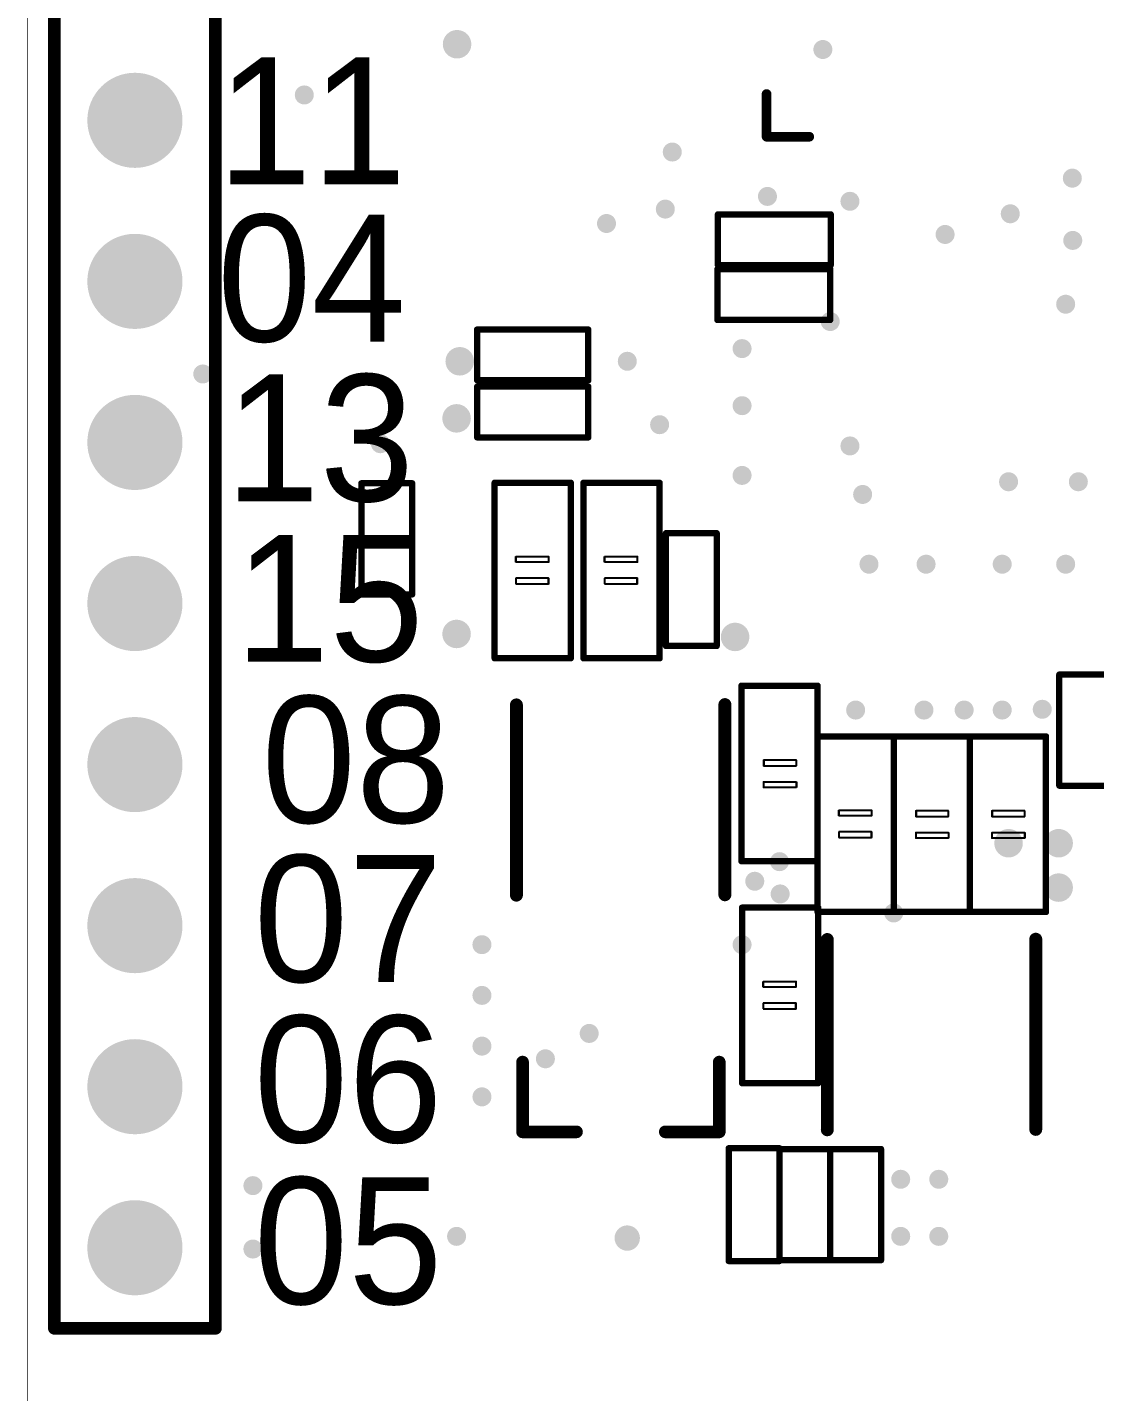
# Model space of a CAD drawing. Header units: millimetres. Extents: x -1.7 to 41.7, y -1.5 to 68.7.
# Drawn here: x -1.67 to 15.16, y 27.95 to 49.47 of the extents above; entities that cross this region are included whole.
import ezdxf

# ---------------------------------------------------------------- set-up
doc = ezdxf.new("R2010")
doc.units = ezdxf.units.MM
for name, color, linetype in [('KeepOutLayer', 6, 'Continuous'), ('MultiLayer', 9, 'Continuous'), ('PadHoleLayer', 156, 'Continuous'), ('TopOverlay', 2, 'Continuous'), ('ViaHoleLayer', 16, 'Continuous')]:
    doc.layers.add(name, color=color, linetype=linetype)
doc.styles.add('Comic Sans MS', font='comicbd.ttf', dxfattribs={"height": 0.2})

# ---------------------------------------------------------------- blocks, each defined once
blk = doc.blocks.new('CAP_0603_11')
at = {"layer": 'TopOverlay'}
for p, q in [((-0.221, -0.266), (-0.221, 0.248)), ((-0.221, 0.248), (-0.132, 0.248)), ((-0.132, 0.248), (-0.132, -0.266)), ((0.211, 0.248), (0.122, 0.248)), ((0.122, 0.248), (0.122, -0.266)), ((0.211, -0.266), (0.211, 0.248)), ((-0.132, -0.266), (-0.221, -0.266)), ((0.122, -0.266), (0.211, -0.266))]:
    blk.add_line(p, q, dxfattribs=at)
for points, const_width in [([(-1.384, -0.6), (-1.384, 0.6)], 0.1), ([(1.384, 0.6), (-1.384, 0.6)], 0.1), ([(1.384, -0.6), (1.384, 0.6)], 0.1), ([(-0.221, -0.261), (-0.221, 0.253)], 0.0254), ([(-0.132, 0.253), (-0.221, 0.253)], 0.0254), ([(-0.132, -0.261), (-0.132, 0.253)], 0.0254), ([(0.122, -0.261), (0.122, 0.253)], 0.0254), ([(0.211, 0.253), (0.122, 0.253)], 0.0254), ([(0.211, -0.261), (0.211, 0.253)], 0.0254), ([(-0.132, -0.261), (-0.221, -0.261)], 0.0254), ([(0.211, -0.261), (0.122, -0.261)], 0.0254), ([(1.384, -0.6), (-1.384, -0.6)], 0.1)]:
    blk.add_lwpolyline(points, dxfattribs=dict(at, const_width=const_width))
for points, const_width in [([(-1.409, 0.6, 1), (-1.359, 0.6, 1)], 0.05), ([(-1.409, 0.6, 1), (-1.359, 0.6, 1)], 0.05), ([(1.359, 0.6, 1), (1.409, 0.6, 1)], 0.05), ([(1.359, 0.6, 1), (1.409, 0.6, 1)], 0.05), ([(-0.227, 0.253, 1), (-0.215, 0.253, 1)], 0.0127), ([(-0.227, 0.253, 1), (-0.215, 0.253, 1)], 0.0127), ([(-0.139, 0.253, 1), (-0.126, 0.253, 1)], 0.0127), ([(-0.139, 0.253, 1), (-0.126, 0.253, 1)], 0.0127), ([(0.115, 0.253, 1), (0.128, 0.253, 1)], 0.0127), ([(0.115, 0.253, 1), (0.128, 0.253, 1)], 0.0127), ([(0.204, 0.253, 1), (0.217, 0.253, 1)], 0.0127), ([(0.204, 0.253, 1), (0.217, 0.253, 1)], 0.0127), ([(-0.227, -0.261, 1), (-0.215, -0.261, 1)], 0.0127), ([(-0.227, -0.261, 1), (-0.215, -0.261, 1)], 0.0127), ([(-0.139, -0.261, 1), (-0.126, -0.261, 1)], 0.0127), ([(-0.139, -0.261, 1), (-0.126, -0.261, 1)], 0.0127), ([(0.115, -0.261, 1), (0.128, -0.261, 1)], 0.0127), ([(0.115, -0.261, 1), (0.128, -0.261, 1)], 0.0127), ([(0.204, -0.261, 1), (0.217, -0.261, 1)], 0.0127), ([(0.204, -0.261, 1), (0.217, -0.261, 1)], 0.0127), ([(-1.409, -0.6, 1), (-1.359, -0.6, 1)], 0.05), ([(-1.409, -0.6, 1), (-1.359, -0.6, 1)], 0.05), ([(1.359, -0.6, 1), (1.409, -0.6, 1)], 0.05), ([(1.359, -0.6, 1), (1.409, -0.6, 1)], 0.05)]:
    blk.add_lwpolyline(points, format="xyb", close=True, dxfattribs=dict(at, const_width=const_width))
blk = doc.blocks.new('CAP_0402_15')
at = {"layer": 'TopOverlay', "const_width": 0.1}
for points in [[(-0.889, 0.4), (-0.889, -0.4)], [(-0.889, 0.4), (0.889, 0.4)], [(0.889, 0.4), (0.889, -0.4)], [(-0.889, -0.4), (0.889, -0.4)]]:
    blk.add_lwpolyline(points, dxfattribs=at)
at = {"layer": 'TopOverlay', "const_width": 0.05}
for points in [[(-0.914, 0.4, 1), (-0.864, 0.4, 1)], [(-0.914, 0.4, 1), (-0.864, 0.4, 1)], [(0.864, 0.4, 1), (0.914, 0.4, 1)], [(0.864, 0.4, 1), (0.914, 0.4, 1)], [(-0.914, -0.4, 1), (-0.864, -0.4, 1)], [(-0.914, -0.4, 1), (-0.864, -0.4, 1)], [(0.864, -0.4, 1), (0.914, -0.4, 1)], [(0.864, -0.4, 1), (0.914, -0.4, 1)]]:
    blk.add_lwpolyline(points, format="xyb", close=True, dxfattribs=at)
blk = doc.blocks.new('CAP_0603_16')
at = {"layer": 'TopOverlay'}
for p, q in [((-0.221, -0.266), (-0.221, 0.248)), ((-0.221, 0.248), (-0.132, 0.248)), ((-0.132, 0.248), (-0.132, -0.266)), ((0.211, 0.248), (0.122, 0.248)), ((0.122, 0.248), (0.122, -0.266)), ((0.211, -0.266), (0.211, 0.248)), ((-0.132, -0.266), (-0.221, -0.266)), ((0.122, -0.266), (0.211, -0.266))]:
    blk.add_line(p, q, dxfattribs=at)
for points, const_width in [([(-1.384, -0.6), (-1.384, 0.6)], 0.1), ([(1.384, 0.6), (-1.384, 0.6)], 0.1), ([(1.384, -0.6), (1.384, 0.6)], 0.1), ([(-0.132, 0.253), (-0.221, 0.253)], 0.0254), ([(-0.221, -0.261), (-0.221, 0.253)], 0.0254), ([(-0.132, -0.261), (-0.132, 0.253)], 0.0254), ([(0.211, 0.253), (0.122, 0.253)], 0.0254), ([(0.122, -0.261), (0.122, 0.253)], 0.0254), ([(0.211, -0.261), (0.211, 0.253)], 0.0254), ([(-0.132, -0.261), (-0.221, -0.261)], 0.0254), ([(0.211, -0.261), (0.122, -0.261)], 0.0254), ([(1.384, -0.6), (-1.384, -0.6)], 0.1)]:
    blk.add_lwpolyline(points, dxfattribs=dict(at, const_width=const_width))
for points, const_width in [([(-1.409, 0.6, 1), (-1.359, 0.6, 1)], 0.05), ([(-1.409, 0.6, 1), (-1.359, 0.6, 1)], 0.05), ([(1.359, 0.6, 1), (1.409, 0.6, 1)], 0.05), ([(1.359, 0.6, 1), (1.409, 0.6, 1)], 0.05), ([(-0.227, 0.253, 1), (-0.215, 0.253, 1)], 0.0127), ([(-0.227, 0.253, 1), (-0.215, 0.253, 1)], 0.0127), ([(-0.139, 0.253, 1), (-0.126, 0.253, 1)], 0.0127), ([(-0.139, 0.253, 1), (-0.126, 0.253, 1)], 0.0127), ([(0.115, 0.253, 1), (0.128, 0.253, 1)], 0.0127), ([(0.115, 0.253, 1), (0.128, 0.253, 1)], 0.0127), ([(0.204, 0.253, 1), (0.217, 0.253, 1)], 0.0127), ([(0.204, 0.253, 1), (0.217, 0.253, 1)], 0.0127), ([(-0.227, -0.261, 1), (-0.215, -0.261, 1)], 0.0127), ([(-0.227, -0.261, 1), (-0.215, -0.261, 1)], 0.0127), ([(-0.139, -0.261, 1), (-0.126, -0.261, 1)], 0.0127), ([(-0.139, -0.261, 1), (-0.126, -0.261, 1)], 0.0127), ([(0.115, -0.261, 1), (0.128, -0.261, 1)], 0.0127), ([(0.115, -0.261, 1), (0.128, -0.261, 1)], 0.0127), ([(0.204, -0.261, 1), (0.217, -0.261, 1)], 0.0127), ([(0.204, -0.261, 1), (0.217, -0.261, 1)], 0.0127), ([(-1.409, -0.6, 1), (-1.359, -0.6, 1)], 0.05), ([(-1.409, -0.6, 1), (-1.359, -0.6, 1)], 0.05), ([(1.359, -0.6, 1), (1.409, -0.6, 1)], 0.05), ([(1.359, -0.6, 1), (1.409, -0.6, 1)], 0.05)]:
    blk.add_lwpolyline(points, format="xyb", close=True, dxfattribs=dict(at, const_width=const_width))
blk = doc.blocks.new('CAP_0603_18')
at = {"layer": 'TopOverlay'}
for p, q in [((-0.221, -0.266), (-0.221, 0.248)), ((-0.221, 0.248), (-0.132, 0.248)), ((-0.132, 0.248), (-0.132, -0.266)), ((0.211, 0.248), (0.122, 0.248)), ((0.122, 0.248), (0.122, -0.266)), ((0.211, -0.266), (0.211, 0.248)), ((-0.132, -0.266), (-0.221, -0.266)), ((0.122, -0.266), (0.211, -0.266))]:
    blk.add_line(p, q, dxfattribs=at)
for points, const_width in [([(1.384, 0.6), (-1.384, 0.6)], 0.1), ([(-1.384, -0.6), (-1.384, 0.6)], 0.1), ([(1.384, -0.6), (1.384, 0.6)], 0.1), ([(-0.221, -0.261), (-0.221, 0.253)], 0.0254), ([(-0.132, 0.253), (-0.221, 0.253)], 0.0254), ([(-0.132, -0.261), (-0.132, 0.253)], 0.0254), ([(0.122, -0.261), (0.122, 0.253)], 0.0254), ([(0.211, 0.253), (0.122, 0.253)], 0.0254), ([(0.211, -0.261), (0.211, 0.253)], 0.0254), ([(-0.132, -0.261), (-0.221, -0.261)], 0.0254), ([(0.211, -0.261), (0.122, -0.261)], 0.0254), ([(1.384, -0.6), (-1.384, -0.6)], 0.1)]:
    blk.add_lwpolyline(points, dxfattribs=dict(at, const_width=const_width))
for points, const_width in [([(-1.409, 0.6, 1), (-1.359, 0.6, 1)], 0.05), ([(-1.409, 0.6, 1), (-1.359, 0.6, 1)], 0.05), ([(1.359, 0.6, 1), (1.409, 0.6, 1)], 0.05), ([(1.359, 0.6, 1), (1.409, 0.6, 1)], 0.05), ([(-0.227, 0.253, 1), (-0.215, 0.253, 1)], 0.0127), ([(-0.227, 0.253, 1), (-0.215, 0.253, 1)], 0.0127), ([(-0.139, 0.253, 1), (-0.126, 0.253, 1)], 0.0127), ([(-0.139, 0.253, 1), (-0.126, 0.253, 1)], 0.0127), ([(0.115, 0.253, 1), (0.128, 0.253, 1)], 0.0127), ([(0.115, 0.253, 1), (0.128, 0.253, 1)], 0.0127), ([(0.204, 0.253, 1), (0.217, 0.253, 1)], 0.0127), ([(0.204, 0.253, 1), (0.217, 0.253, 1)], 0.0127), ([(-0.227, -0.261, 1), (-0.215, -0.261, 1)], 0.0127), ([(-0.227, -0.261, 1), (-0.215, -0.261, 1)], 0.0127), ([(-0.139, -0.261, 1), (-0.126, -0.261, 1)], 0.0127), ([(-0.139, -0.261, 1), (-0.126, -0.261, 1)], 0.0127), ([(0.115, -0.261, 1), (0.128, -0.261, 1)], 0.0127), ([(0.115, -0.261, 1), (0.128, -0.261, 1)], 0.0127), ([(0.204, -0.261, 1), (0.217, -0.261, 1)], 0.0127), ([(0.204, -0.261, 1), (0.217, -0.261, 1)], 0.0127), ([(-1.409, -0.6, 1), (-1.359, -0.6, 1)], 0.05), ([(-1.409, -0.6, 1), (-1.359, -0.6, 1)], 0.05), ([(1.359, -0.6, 1), (1.409, -0.6, 1)], 0.05), ([(1.359, -0.6, 1), (1.409, -0.6, 1)], 0.05)]:
    blk.add_lwpolyline(points, format="xyb", close=True, dxfattribs=dict(at, const_width=const_width))
blk = doc.blocks.new('RES_0402_24')
at = {"layer": 'TopOverlay', "const_width": 0.1}
for points in [[(-0.876, 0.4), (-0.876, -0.4)], [(-0.876, 0.4), (0.876, 0.4)], [(0.876, 0.4), (0.876, -0.4)], [(-0.876, -0.4), (0.876, -0.4)]]:
    blk.add_lwpolyline(points, dxfattribs=at)
at = {"layer": 'TopOverlay', "const_width": 0.05}
for points in [[(-0.901, 0.4, 1), (-0.851, 0.4, 1)], [(-0.901, 0.4, 1), (-0.851, 0.4, 1)], [(0.851, 0.4, 1), (0.901, 0.4, 1)], [(0.851, 0.4, 1), (0.901, 0.4, 1)], [(-0.901, -0.4, 1), (-0.851, -0.4, 1)], [(-0.901, -0.4, 1), (-0.851, -0.4, 1)], [(0.851, -0.4, 1), (0.901, -0.4, 1)], [(0.851, -0.4, 1), (0.901, -0.4, 1)]]:
    blk.add_lwpolyline(points, format="xyb", close=True, dxfattribs=at)
blk = doc.blocks.new('RES_0402_37')
at = {"layer": 'TopOverlay', "const_width": 0.1}
for points in [[(-0.876, -0.4), (-0.876, 0.4)], [(0.876, 0.4), (-0.876, 0.4)], [(0.876, -0.4), (0.876, 0.4)], [(0.876, -0.4), (-0.876, -0.4)]]:
    blk.add_lwpolyline(points, dxfattribs=at)
at = {"layer": 'TopOverlay', "const_width": 0.05}
for points in [[(-0.901, 0.4, 1), (-0.851, 0.4, 1)], [(-0.901, 0.4, 1), (-0.851, 0.4, 1)], [(0.851, 0.4, 1), (0.901, 0.4, 1)], [(0.851, 0.4, 1), (0.901, 0.4, 1)], [(-0.901, -0.4, 1), (-0.851, -0.4, 1)], [(-0.901, -0.4, 1), (-0.851, -0.4, 1)], [(0.851, -0.4, 1), (0.901, -0.4, 1)], [(0.851, -0.4, 1), (0.901, -0.4, 1)]]:
    blk.add_lwpolyline(points, format="xyb", close=True, dxfattribs=at)
blk = doc.blocks.new('RES_0402_43')
at = {"layer": 'TopOverlay', "const_width": 0.1}
for points in [[(-0.876, 0.4), (-0.876, -0.4)], [(0.876, 0.4), (-0.876, 0.4)], [(0.876, 0.4), (0.876, -0.4)], [(0.876, -0.4), (-0.876, -0.4)]]:
    blk.add_lwpolyline(points, dxfattribs=at)
at = {"layer": 'TopOverlay', "const_width": 0.05}
for points in [[(-0.901, 0.4, 1), (-0.851, 0.4, 1)], [(-0.901, 0.4, 1), (-0.851, 0.4, 1)], [(0.851, 0.4, 1), (0.901, 0.4, 1)], [(0.851, 0.4, 1), (0.901, 0.4, 1)], [(-0.901, -0.4, 1), (-0.851, -0.4, 1)], [(-0.901, -0.4, 1), (-0.851, -0.4, 1)], [(0.851, -0.4, 1), (0.901, -0.4, 1)], [(0.851, -0.4, 1), (0.901, -0.4, 1)]]:
    blk.add_lwpolyline(points, format="xyb", close=True, dxfattribs=at)
blk = doc.blocks.new('RES_0402_44')
at = {"layer": 'TopOverlay', "const_width": 0.1}
for points in [[(-0.876, 0.4), (-0.876, -0.4)], [(0.876, 0.4), (-0.876, 0.4)], [(0.876, 0.4), (0.876, -0.4)], [(0.876, -0.4), (-0.876, -0.4)]]:
    blk.add_lwpolyline(points, dxfattribs=at)
at = {"layer": 'TopOverlay', "const_width": 0.05}
for points in [[(-0.901, 0.4, 1), (-0.851, 0.4, 1)], [(-0.901, 0.4, 1), (-0.851, 0.4, 1)], [(0.851, 0.4, 1), (0.901, 0.4, 1)], [(0.851, 0.4, 1), (0.901, 0.4, 1)], [(-0.901, -0.4, 1), (-0.851, -0.4, 1)], [(-0.901, -0.4, 1), (-0.851, -0.4, 1)], [(0.851, -0.4, 1), (0.901, -0.4, 1)], [(0.851, -0.4, 1), (0.901, -0.4, 1)]]:
    blk.add_lwpolyline(points, format="xyb", close=True, dxfattribs=at)
blk = doc.blocks.new('__3010_46')
at = {"layer": 'TopOverlay', "const_width": 0.203}
for points in [[(1.513, 1.639), (-1.487, 1.639)], [(1.519, -1.647), (-1.481, -1.647)]]:
    blk.add_lwpolyline(points, dxfattribs=at)
at = {"layer": 'TopOverlay', "const_width": 0.102}
for points in [[(-1.537, 1.639, 1), (-1.436, 1.639, 1)], [(1.463, 1.639, 1), (1.564, 1.639, 1)], [(-1.532, -1.647, 1), (-1.43, -1.647, 1)], [(1.468, -1.647, 1), (1.57, -1.647, 1)]]:
    blk.add_lwpolyline(points, format="xyb", close=True, dxfattribs=at)
blk = doc.blocks.new('CAP_0603_49')
at = {"layer": 'TopOverlay'}
for p, q in [((-0.221, -0.266), (-0.221, 0.248)), ((-0.221, 0.248), (-0.132, 0.248)), ((-0.132, 0.248), (-0.132, -0.266)), ((0.211, 0.248), (0.122, 0.248)), ((0.122, 0.248), (0.122, -0.266)), ((0.211, -0.266), (0.211, 0.248)), ((-0.132, -0.266), (-0.221, -0.266)), ((0.122, -0.266), (0.211, -0.266))]:
    blk.add_line(p, q, dxfattribs=at)
for points, const_width in [([(-1.384, 0.6), (-1.384, -0.6)], 0.1), ([(-1.384, 0.6), (1.384, 0.6)], 0.1), ([(1.384, 0.6), (1.384, -0.6)], 0.1), ([(-0.221, 0.253), (-0.221, -0.261)], 0.0254), ([(-0.221, 0.253), (-0.132, 0.253)], 0.0254), ([(-0.132, 0.253), (-0.132, -0.261)], 0.0254), ([(0.122, 0.253), (0.122, -0.261)], 0.0254), ([(0.122, 0.253), (0.211, 0.253)], 0.0254), ([(0.211, 0.253), (0.211, -0.261)], 0.0254), ([(-0.221, -0.261), (-0.132, -0.261)], 0.0254), ([(0.122, -0.261), (0.211, -0.261)], 0.0254), ([(-1.384, -0.6), (1.384, -0.6)], 0.1)]:
    blk.add_lwpolyline(points, dxfattribs=dict(at, const_width=const_width))
for points, const_width in [([(-1.409, 0.6, 1), (-1.359, 0.6, 1)], 0.05), ([(-1.409, 0.6, 1), (-1.359, 0.6, 1)], 0.05), ([(1.359, 0.6, 1), (1.409, 0.6, 1)], 0.05), ([(1.359, 0.6, 1), (1.409, 0.6, 1)], 0.05), ([(-0.227, 0.253, 1), (-0.215, 0.253, 1)], 0.0127), ([(-0.227, 0.253, 1), (-0.215, 0.253, 1)], 0.0127), ([(-0.139, 0.253, 1), (-0.126, 0.253, 1)], 0.0127), ([(-0.139, 0.253, 1), (-0.126, 0.253, 1)], 0.0127), ([(0.115, 0.253, 1), (0.128, 0.253, 1)], 0.0127), ([(0.115, 0.253, 1), (0.128, 0.253, 1)], 0.0127), ([(0.204, 0.253, 1), (0.217, 0.253, 1)], 0.0127), ([(0.204, 0.253, 1), (0.217, 0.253, 1)], 0.0127), ([(-0.227, -0.261, 1), (-0.215, -0.261, 1)], 0.0127), ([(-0.227, -0.261, 1), (-0.215, -0.261, 1)], 0.0127), ([(-0.139, -0.261, 1), (-0.126, -0.261, 1)], 0.0127), ([(-0.139, -0.261, 1), (-0.126, -0.261, 1)], 0.0127), ([(0.115, -0.261, 1), (0.128, -0.261, 1)], 0.0127), ([(0.115, -0.261, 1), (0.128, -0.261, 1)], 0.0127), ([(0.204, -0.261, 1), (0.217, -0.261, 1)], 0.0127), ([(0.204, -0.261, 1), (0.217, -0.261, 1)], 0.0127), ([(-1.409, -0.6, 1), (-1.359, -0.6, 1)], 0.05), ([(-1.409, -0.6, 1), (-1.359, -0.6, 1)], 0.05), ([(1.359, -0.6, 1), (1.409, -0.6, 1)], 0.05), ([(1.359, -0.6, 1), (1.409, -0.6, 1)], 0.05)]:
    blk.add_lwpolyline(points, format="xyb", close=True, dxfattribs=dict(at, const_width=const_width))
blk = doc.blocks.new('CAP_0603_50')
at = {"layer": 'TopOverlay'}
for p, q in [((-0.221, -0.266), (-0.221, 0.248)), ((-0.221, 0.248), (-0.132, 0.248)), ((-0.132, 0.248), (-0.132, -0.266)), ((0.211, 0.248), (0.122, 0.248)), ((0.122, 0.248), (0.122, -0.266)), ((0.211, -0.266), (0.211, 0.248)), ((-0.132, -0.266), (-0.221, -0.266)), ((0.122, -0.266), (0.211, -0.266))]:
    blk.add_line(p, q, dxfattribs=at)
for points, const_width in [([(-1.384, 0.6), (-1.384, -0.6)], 0.1), ([(-1.384, 0.6), (1.384, 0.6)], 0.1), ([(1.384, 0.6), (1.384, -0.6)], 0.1), ([(-0.221, 0.253), (-0.132, 0.253)], 0.0254), ([(-0.221, 0.253), (-0.221, -0.261)], 0.0254), ([(-0.132, 0.253), (-0.132, -0.261)], 0.0254), ([(0.122, 0.253), (0.211, 0.253)], 0.0254), ([(0.122, 0.253), (0.122, -0.261)], 0.0254), ([(0.211, 0.253), (0.211, -0.261)], 0.0254), ([(-0.221, -0.261), (-0.132, -0.261)], 0.0254), ([(0.122, -0.261), (0.211, -0.261)], 0.0254), ([(-1.384, -0.6), (1.384, -0.6)], 0.1)]:
    blk.add_lwpolyline(points, dxfattribs=dict(at, const_width=const_width))
for points, const_width in [([(-1.409, 0.6, 1), (-1.359, 0.6, 1)], 0.05), ([(-1.409, 0.6, 1), (-1.359, 0.6, 1)], 0.05), ([(1.359, 0.6, 1), (1.409, 0.6, 1)], 0.05), ([(1.359, 0.6, 1), (1.409, 0.6, 1)], 0.05), ([(-0.227, 0.253, 1), (-0.215, 0.253, 1)], 0.0127), ([(-0.227, 0.253, 1), (-0.215, 0.253, 1)], 0.0127), ([(-0.139, 0.253, 1), (-0.126, 0.253, 1)], 0.0127), ([(-0.139, 0.253, 1), (-0.126, 0.253, 1)], 0.0127), ([(0.115, 0.253, 1), (0.128, 0.253, 1)], 0.0127), ([(0.115, 0.253, 1), (0.128, 0.253, 1)], 0.0127), ([(0.204, 0.253, 1), (0.217, 0.253, 1)], 0.0127), ([(0.204, 0.253, 1), (0.217, 0.253, 1)], 0.0127), ([(-0.227, -0.261, 1), (-0.215, -0.261, 1)], 0.0127), ([(-0.227, -0.261, 1), (-0.215, -0.261, 1)], 0.0127), ([(-0.139, -0.261, 1), (-0.126, -0.261, 1)], 0.0127), ([(-0.139, -0.261, 1), (-0.126, -0.261, 1)], 0.0127), ([(0.115, -0.261, 1), (0.128, -0.261, 1)], 0.0127), ([(0.115, -0.261, 1), (0.128, -0.261, 1)], 0.0127), ([(0.204, -0.261, 1), (0.217, -0.261, 1)], 0.0127), ([(0.204, -0.261, 1), (0.217, -0.261, 1)], 0.0127), ([(-1.409, -0.6, 1), (-1.359, -0.6, 1)], 0.05), ([(-1.409, -0.6, 1), (-1.359, -0.6, 1)], 0.05), ([(1.359, -0.6, 1), (1.409, -0.6, 1)], 0.05), ([(1.359, -0.6, 1), (1.409, -0.6, 1)], 0.05)]:
    blk.add_lwpolyline(points, format="xyb", close=True, dxfattribs=dict(at, const_width=const_width))
blk = doc.blocks.new('CAP_0603_54')
at = {"layer": 'TopOverlay'}
for p, q in [((-0.221, -0.266), (-0.221, 0.248)), ((-0.221, 0.248), (-0.132, 0.248)), ((-0.132, 0.248), (-0.132, -0.266)), ((0.211, 0.248), (0.122, 0.248)), ((0.122, 0.248), (0.122, -0.266)), ((0.211, -0.266), (0.211, 0.248)), ((-0.132, -0.266), (-0.221, -0.266)), ((0.122, -0.266), (0.211, -0.266))]:
    blk.add_line(p, q, dxfattribs=at)
for points, const_width in [([(-1.384, -0.6), (-1.384, 0.6)], 0.1), ([(1.384, 0.6), (-1.384, 0.6)], 0.1), ([(1.384, -0.6), (1.384, 0.6)], 0.1), ([(-0.221, -0.261), (-0.221, 0.253)], 0.0254), ([(-0.132, 0.253), (-0.221, 0.253)], 0.0254), ([(-0.132, -0.261), (-0.132, 0.253)], 0.0254), ([(0.122, -0.261), (0.122, 0.253)], 0.0254), ([(0.211, 0.253), (0.122, 0.253)], 0.0254), ([(0.211, -0.261), (0.211, 0.253)], 0.0254), ([(-0.132, -0.261), (-0.221, -0.261)], 0.0254), ([(0.211, -0.261), (0.122, -0.261)], 0.0254), ([(1.384, -0.6), (-1.384, -0.6)], 0.1)]:
    blk.add_lwpolyline(points, dxfattribs=dict(at, const_width=const_width))
for points, const_width in [([(-1.409, 0.6, 1), (-1.359, 0.6, 1)], 0.05), ([(-1.409, 0.6, 1), (-1.359, 0.6, 1)], 0.05), ([(1.359, 0.6, 1), (1.409, 0.6, 1)], 0.05), ([(1.359, 0.6, 1), (1.409, 0.6, 1)], 0.05), ([(-0.227, 0.253, 1), (-0.215, 0.253, 1)], 0.0127), ([(-0.227, 0.253, 1), (-0.215, 0.253, 1)], 0.0127), ([(-0.139, 0.253, 1), (-0.126, 0.253, 1)], 0.0127), ([(-0.139, 0.253, 1), (-0.126, 0.253, 1)], 0.0127), ([(0.115, 0.253, 1), (0.128, 0.253, 1)], 0.0127), ([(0.115, 0.253, 1), (0.128, 0.253, 1)], 0.0127), ([(0.204, 0.253, 1), (0.217, 0.253, 1)], 0.0127), ([(0.204, 0.253, 1), (0.217, 0.253, 1)], 0.0127), ([(-0.227, -0.261, 1), (-0.215, -0.261, 1)], 0.0127), ([(-0.227, -0.261, 1), (-0.215, -0.261, 1)], 0.0127), ([(-0.139, -0.261, 1), (-0.126, -0.261, 1)], 0.0127), ([(-0.139, -0.261, 1), (-0.126, -0.261, 1)], 0.0127), ([(0.115, -0.261, 1), (0.128, -0.261, 1)], 0.0127), ([(0.115, -0.261, 1), (0.128, -0.261, 1)], 0.0127), ([(0.204, -0.261, 1), (0.217, -0.261, 1)], 0.0127), ([(0.204, -0.261, 1), (0.217, -0.261, 1)], 0.0127), ([(-1.409, -0.6, 1), (-1.359, -0.6, 1)], 0.05), ([(-1.409, -0.6, 1), (-1.359, -0.6, 1)], 0.05), ([(1.359, -0.6, 1), (1.409, -0.6, 1)], 0.05), ([(1.359, -0.6, 1), (1.409, -0.6, 1)], 0.05)]:
    blk.add_lwpolyline(points, format="xyb", close=True, dxfattribs=dict(at, const_width=const_width))
blk = doc.blocks.new('RES_0402_60')
at = {"layer": 'TopOverlay', "const_width": 0.1}
for points in [[(-0.876, 0.4), (-0.876, -0.4)], [(-0.876, 0.4), (0.876, 0.4)], [(0.876, 0.4), (0.876, -0.4)], [(-0.876, -0.4), (0.876, -0.4)]]:
    blk.add_lwpolyline(points, dxfattribs=at)
at = {"layer": 'TopOverlay', "const_width": 0.05}
for points in [[(-0.901, 0.4, 1), (-0.851, 0.4, 1)], [(-0.901, 0.4, 1), (-0.851, 0.4, 1)], [(0.851, 0.4, 1), (0.901, 0.4, 1)], [(0.851, 0.4, 1), (0.901, 0.4, 1)], [(-0.901, -0.4, 1), (-0.851, -0.4, 1)], [(-0.901, -0.4, 1), (-0.851, -0.4, 1)], [(0.851, -0.4, 1), (0.901, -0.4, 1)], [(0.851, -0.4, 1), (0.901, -0.4, 1)]]:
    blk.add_lwpolyline(points, format="xyb", close=True, dxfattribs=at)
blk = doc.blocks.new('__3010_61')
at = {"layer": 'TopOverlay', "const_width": 0.203}
for points in [[(1.513, 1.639), (-1.487, 1.639)], [(1.519, -1.647), (-1.481, -1.647)]]:
    blk.add_lwpolyline(points, dxfattribs=at)
at = {"layer": 'TopOverlay', "const_width": 0.102}
for points in [[(-1.537, 1.639, 1), (-1.436, 1.639, 1)], [(1.463, 1.639, 1), (1.564, 1.639, 1)], [(-1.532, -1.647, 1), (-1.43, -1.647, 1)], [(1.468, -1.647, 1), (1.57, -1.647, 1)]]:
    blk.add_lwpolyline(points, format="xyb", close=True, dxfattribs=at)
blk = doc.blocks.new('CAP_0603_75')
at = {"layer": 'TopOverlay'}
for p, q in [((-0.221, -0.266), (-0.221, 0.248)), ((-0.221, 0.248), (-0.132, 0.248)), ((-0.132, 0.248), (-0.132, -0.266)), ((0.211, 0.248), (0.122, 0.248)), ((0.122, 0.248), (0.122, -0.266)), ((0.211, -0.266), (0.211, 0.248)), ((-0.132, -0.266), (-0.221, -0.266)), ((0.122, -0.266), (0.211, -0.266))]:
    blk.add_line(p, q, dxfattribs=at)
for points, const_width in [([(-1.384, 0.6), (-1.384, -0.6)], 0.1), ([(-1.384, 0.6), (1.384, 0.6)], 0.1), ([(1.384, 0.6), (1.384, -0.6)], 0.1), ([(-0.221, 0.253), (-0.132, 0.253)], 0.0254), ([(-0.221, 0.253), (-0.221, -0.261)], 0.0254), ([(-0.132, 0.253), (-0.132, -0.261)], 0.0254), ([(0.122, 0.253), (0.211, 0.253)], 0.0254), ([(0.122, 0.253), (0.122, -0.261)], 0.0254), ([(0.211, 0.253), (0.211, -0.261)], 0.0254), ([(-0.221, -0.261), (-0.132, -0.261)], 0.0254), ([(0.122, -0.261), (0.211, -0.261)], 0.0254), ([(-1.384, -0.6), (1.384, -0.6)], 0.1)]:
    blk.add_lwpolyline(points, dxfattribs=dict(at, const_width=const_width))
for points, const_width in [([(-1.409, 0.6, 1), (-1.359, 0.6, 1)], 0.05), ([(-1.409, 0.6, 1), (-1.359, 0.6, 1)], 0.05), ([(1.359, 0.6, 1), (1.409, 0.6, 1)], 0.05), ([(1.359, 0.6, 1), (1.409, 0.6, 1)], 0.05), ([(-0.227, 0.253, 1), (-0.215, 0.253, 1)], 0.0127), ([(-0.227, 0.253, 1), (-0.215, 0.253, 1)], 0.0127), ([(-0.139, 0.253, 1), (-0.126, 0.253, 1)], 0.0127), ([(-0.139, 0.253, 1), (-0.126, 0.253, 1)], 0.0127), ([(0.115, 0.253, 1), (0.128, 0.253, 1)], 0.0127), ([(0.115, 0.253, 1), (0.128, 0.253, 1)], 0.0127), ([(0.204, 0.253, 1), (0.217, 0.253, 1)], 0.0127), ([(0.204, 0.253, 1), (0.217, 0.253, 1)], 0.0127), ([(-0.227, -0.261, 1), (-0.215, -0.261, 1)], 0.0127), ([(-0.227, -0.261, 1), (-0.215, -0.261, 1)], 0.0127), ([(-0.139, -0.261, 1), (-0.126, -0.261, 1)], 0.0127), ([(-0.139, -0.261, 1), (-0.126, -0.261, 1)], 0.0127), ([(0.115, -0.261, 1), (0.128, -0.261, 1)], 0.0127), ([(0.115, -0.261, 1), (0.128, -0.261, 1)], 0.0127), ([(0.204, -0.261, 1), (0.217, -0.261, 1)], 0.0127), ([(0.204, -0.261, 1), (0.217, -0.261, 1)], 0.0127), ([(-1.409, -0.6, 1), (-1.359, -0.6, 1)], 0.05), ([(-1.409, -0.6, 1), (-1.359, -0.6, 1)], 0.05), ([(1.359, -0.6, 1), (1.409, -0.6, 1)], 0.05), ([(1.359, -0.6, 1), (1.409, -0.6, 1)], 0.05)]:
    blk.add_lwpolyline(points, format="xyb", close=True, dxfattribs=dict(at, const_width=const_width))
blk = doc.blocks.new('SOT_23_5_77')
at = {"layer": 'TopOverlay', "const_width": 0.2}
for points in [[(0.952, 1.55), (-0.148, 1.55)], [(0.952, 0.7), (0.952, 1.55)], [(0.952, -1.55), (0.952, -0.7)], [(0.952, -1.55), (-0.148, -1.55)]]:
    blk.add_lwpolyline(points, dxfattribs=at)
at = {"layer": 'TopOverlay', "const_width": 0.1}
for points in [[(-0.198, 1.55, 1), (-0.098, 1.55, 1)], [(0.902, 1.55, 1), (1.002, 1.55, 1)], [(0.902, 1.55, 1), (1.002, 1.55, 1)], [(0.902, 0.7, 1), (1.002, 0.7, 1)], [(0.902, -0.7, 1), (1.002, -0.7, 1)], [(-0.198, -1.55, 1), (-0.098, -1.55, 1)], [(0.902, -1.55, 1), (1.002, -1.55, 1)], [(0.902, -1.55, 1), (1.002, -1.55, 1)]]:
    blk.add_lwpolyline(points, format="xyb", close=True, dxfattribs=at)
blk = doc.blocks.new('QFN_56_7X7_78')
at = {"layer": 'ViaHoleLayer'}
h = blk.add_hatch(color=16, dxfattribs=at)
edge = h.paths.add_edge_path()
edge.add_arc((-1, 1), 0.152, 0, 360)
h = blk.add_hatch(color=16, dxfattribs=at)
edge = h.paths.add_edge_path()
edge.add_arc((0, 1), 0.152, 0, 360)
h = blk.add_hatch(color=16, dxfattribs=at)
edge = h.paths.add_edge_path()
edge.add_arc((1, 1), 0.152, 0, 360)
h = blk.add_hatch(color=16, dxfattribs=at)
edge = h.paths.add_edge_path()
edge.add_arc((-1, 0), 0.152, 0, 360)
h = blk.add_hatch(color=16, dxfattribs=at)
edge = h.paths.add_edge_path()
edge.add_arc((0, 0), 0.152, 0, 360)
h = blk.add_hatch(color=16, dxfattribs=at)
edge = h.paths.add_edge_path()
edge.add_arc((1, 0), 0.152, 0, 360)
h = blk.add_hatch(color=16, dxfattribs=at)
edge = h.paths.add_edge_path()
edge.add_arc((-1, -1), 0.152, 0, 360)
h = blk.add_hatch(color=16, dxfattribs=at)
edge = h.paths.add_edge_path()
edge.add_arc((0.001, -1), 0.152, 0, 360)
h = blk.add_hatch(color=16, dxfattribs=at)
edge = h.paths.add_edge_path()
edge.add_arc((1, -1), 0.152, 0, 360)
at = {"layer": 'TopOverlay', "const_width": 0.152}
for points in [[(-2.903, 3.576), (-3.576, 3.576)], [(-3.576, 2.903), (-3.576, 3.576)], [(3.576, 3.576), (2.903, 3.576)], [(3.576, 2.903), (3.576, 3.576)], [(-3.576, -3.576), (-3.576, -2.903)], [(3.576, -3.576), (3.576, -2.903)], [(-2.903, -3.576), (-3.576, -3.576)], [(3.576, -3.576), (2.903, -3.576)]]:
    blk.add_lwpolyline(points, dxfattribs=at)
at = {"layer": 'TopOverlay'}
for points, const_width in [([(-3.614, 3.576, 1), (-3.538, 3.576, 1)], 0.0762), ([(-3.614, 3.576, 1), (-3.538, 3.576, 1)], 0.0762), ([(-2.941, 3.576, 1), (-2.864, 3.576, 1)], 0.0762), ([(2.864, 3.576, 1), (2.941, 3.576, 1)], 0.0762), ([(3.538, 3.576, 1), (3.614, 3.576, 1)], 0.0762), ([(3.538, 3.576, 1), (3.614, 3.576, 1)], 0.0762), ([(-3.614, 2.903, 1), (-3.538, 2.903, 1)], 0.0762), ([(3.538, 2.903, 1), (3.614, 2.903, 1)], 0.0762), ([(-3.965, 2.6, 1), (-4.115, 2.6, 1)], 0.15), ([(-4.152, 2.6, 1), (-4.077, 2.6, 1)], 0.075), ([(-4.002, 2.6, 1), (-3.927, 2.6, 1)], 0.075), ([(-3.614, -2.903, 1), (-3.538, -2.903, 1)], 0.0762), ([(3.538, -2.903, 1), (3.614, -2.903, 1)], 0.0762), ([(-3.614, -3.576, 1), (-3.538, -3.576, 1)], 0.0762), ([(-3.614, -3.576, 1), (-3.538, -3.576, 1)], 0.0762), ([(-2.941, -3.576, 1), (-2.864, -3.576, 1)], 0.0762), ([(2.864, -3.576, 1), (2.941, -3.576, 1)], 0.0762), ([(3.538, -3.576, 1), (3.614, -3.576, 1)], 0.0762), ([(3.538, -3.576, 1), (3.614, -3.576, 1)], 0.0762)]:
    blk.add_lwpolyline(points, format="xyb", close=True, dxfattribs=dict(at, const_width=const_width))
blk = doc.blocks.new('RES_0402_80')
at = {"layer": 'TopOverlay', "const_width": 0.1}
for points in [[(-0.876, -0.4), (-0.876, 0.4)], [(0.876, 0.4), (-0.876, 0.4)], [(0.876, -0.4), (0.876, 0.4)], [(0.876, -0.4), (-0.876, -0.4)]]:
    blk.add_lwpolyline(points, dxfattribs=at)
at = {"layer": 'TopOverlay', "const_width": 0.05}
for points in [[(-0.901, 0.4, 1), (-0.851, 0.4, 1)], [(-0.901, 0.4, 1), (-0.851, 0.4, 1)], [(0.851, 0.4, 1), (0.901, 0.4, 1)], [(0.851, 0.4, 1), (0.901, 0.4, 1)], [(-0.901, -0.4, 1), (-0.851, -0.4, 1)], [(-0.901, -0.4, 1), (-0.851, -0.4, 1)], [(0.851, -0.4, 1), (0.901, -0.4, 1)], [(0.851, -0.4, 1), (0.901, -0.4, 1)]]:
    blk.add_lwpolyline(points, format="xyb", close=True, dxfattribs=at)
blk = doc.blocks.new('HDR1X13_93')
at = {"layer": 'MultiLayer'}
h = blk.add_hatch(color=9, dxfattribs=at)
edge = h.paths.add_edge_path()
edge.add_arc((12.7, 0), 0.75, 0, 360)
h = blk.add_hatch(color=9, dxfattribs=at)
edge = h.paths.add_edge_path()
edge.add_arc((15.24, 0), 0.75, 0, 360)
h = blk.add_hatch(color=9, dxfattribs=at)
edge = h.paths.add_edge_path()
edge.add_arc((17.78, 0), 0.75, 0, 360)
h = blk.add_hatch(color=9, dxfattribs=at)
edge = h.paths.add_edge_path()
edge.add_arc((20.32, 0), 0.75, 0, 360)
h = blk.add_hatch(color=9, dxfattribs=at)
edge = h.paths.add_edge_path()
edge.add_arc((22.86, 0), 0.75, 0, 360)
h = blk.add_hatch(color=9, dxfattribs=at)
edge = h.paths.add_edge_path()
edge.add_arc((25.4, 0), 0.75, 0, 360)
h = blk.add_hatch(color=9, dxfattribs=at)
edge = h.paths.add_edge_path()
edge.add_arc((27.94, 0), 0.75, 0, 360)
h = blk.add_hatch(color=9, dxfattribs=at)
edge = h.paths.add_edge_path()
edge.add_arc((30.48, 0), 0.75, 0, 360)
at = {"layer": 'PadHoleLayer'}
h = blk.add_hatch(color=156, dxfattribs=at)
edge = h.paths.add_edge_path()
edge.add_arc((12.7, 0), 0.4, 0, 360)
h = blk.add_hatch(color=156, dxfattribs=at)
edge = h.paths.add_edge_path()
edge.add_arc((15.24, 0), 0.4, 0, 360)
h = blk.add_hatch(color=156, dxfattribs=at)
edge = h.paths.add_edge_path()
edge.add_arc((17.78, 0), 0.4, 0, 360)
h = blk.add_hatch(color=156, dxfattribs=at)
edge = h.paths.add_edge_path()
edge.add_arc((20.32, 0), 0.4, 0, 360)
h = blk.add_hatch(color=156, dxfattribs=at)
edge = h.paths.add_edge_path()
edge.add_arc((22.86, 0), 0.4, 0, 360)
h = blk.add_hatch(color=156, dxfattribs=at)
edge = h.paths.add_edge_path()
edge.add_arc((25.4, 0), 0.4, 0, 360)
h = blk.add_hatch(color=156, dxfattribs=at)
edge = h.paths.add_edge_path()
edge.add_arc((27.94, 0), 0.4, 0, 360)
h = blk.add_hatch(color=156, dxfattribs=at)
edge = h.paths.add_edge_path()
edge.add_arc((30.48, 0), 0.4, 0, 360)
at = {"layer": 'TopOverlay', "const_width": 0.2}
for points in [[(31.75, 1.27), (0.635, 1.27)], [(31.75, -1.27), (31.75, 1.27)], [(31.75, -1.27), (-1.27, -1.27)]]:
    blk.add_lwpolyline(points, dxfattribs=at)
at = {"layer": 'TopOverlay', "const_width": 0.1}
for points in [[(31.7, 1.27, 1), (31.8, 1.27, 1)], [(31.7, 1.27, 1), (31.8, 1.27, 1)], [(31.7, -1.27, 1), (31.8, -1.27, 1)], [(31.7, -1.27, 1), (31.8, -1.27, 1)]]:
    blk.add_lwpolyline(points, format="xyb", close=True, dxfattribs=at)
blk = doc.blocks.new('CAP_0402_100')
at = {"layer": 'TopOverlay', "const_width": 0.1}
for points in [[(-0.889, 0.4), (-0.889, -0.4)], [(-0.889, 0.4), (0.889, 0.4)], [(0.889, 0.4), (0.889, -0.4)], [(-0.889, -0.4), (0.889, -0.4)]]:
    blk.add_lwpolyline(points, dxfattribs=at)
at = {"layer": 'TopOverlay', "const_width": 0.05}
for points in [[(-0.914, 0.4, 1), (-0.864, 0.4, 1)], [(-0.914, 0.4, 1), (-0.864, 0.4, 1)], [(0.864, 0.4, 1), (0.914, 0.4, 1)], [(0.864, 0.4, 1), (0.914, 0.4, 1)], [(-0.914, -0.4, 1), (-0.864, -0.4, 1)], [(-0.914, -0.4, 1), (-0.864, -0.4, 1)], [(0.864, -0.4, 1), (0.914, -0.4, 1)], [(0.864, -0.4, 1), (0.914, -0.4, 1)]]:
    blk.add_lwpolyline(points, format="xyb", close=True, dxfattribs=at)
blk = doc.blocks.new('CAP_0402_102')
at = {"layer": 'TopOverlay', "const_width": 0.1}
for points in [[(-0.889, 0.4), (-0.889, -0.4)], [(0.889, 0.4), (-0.889, 0.4)], [(0.889, 0.4), (0.889, -0.4)], [(0.889, -0.4), (-0.889, -0.4)]]:
    blk.add_lwpolyline(points, dxfattribs=at)
at = {"layer": 'TopOverlay', "const_width": 0.05}
for points in [[(-0.914, 0.4, 1), (-0.864, 0.4, 1)], [(-0.914, 0.4, 1), (-0.864, 0.4, 1)], [(0.864, 0.4, 1), (0.914, 0.4, 1)], [(0.864, 0.4, 1), (0.914, 0.4, 1)], [(-0.914, -0.4, 1), (-0.864, -0.4, 1)], [(-0.914, -0.4, 1), (-0.864, -0.4, 1)], [(0.864, -0.4, 1), (0.914, -0.4, 1)], [(0.864, -0.4, 1), (0.914, -0.4, 1)]]:
    blk.add_lwpolyline(points, format="xyb", close=True, dxfattribs=at)
blk = doc.blocks.new('CAP_0402_103')
at = {"layer": 'TopOverlay', "const_width": 0.1}
for points in [[(-0.889, 0.4), (-0.889, -0.4)], [(0.889, 0.4), (-0.889, 0.4)], [(0.889, 0.4), (0.889, -0.4)], [(0.889, -0.4), (-0.889, -0.4)]]:
    blk.add_lwpolyline(points, dxfattribs=at)
at = {"layer": 'TopOverlay', "const_width": 0.05}
for points in [[(-0.914, 0.4, 1), (-0.864, 0.4, 1)], [(-0.914, 0.4, 1), (-0.864, 0.4, 1)], [(0.864, 0.4, 1), (0.914, 0.4, 1)], [(0.864, 0.4, 1), (0.914, 0.4, 1)], [(-0.914, -0.4, 1), (-0.864, -0.4, 1)], [(-0.914, -0.4, 1), (-0.864, -0.4, 1)], [(0.864, -0.4, 1), (0.914, -0.4, 1)], [(0.864, -0.4, 1), (0.914, -0.4, 1)]]:
    blk.add_lwpolyline(points, format="xyb", close=True, dxfattribs=at)

msp = doc.modelspace()

# ---------------------------------------------------------------- hatches: boundary and pattern name
at = {"layer": 'ViaHoleLayer'}
h = msp.add_hatch(color=16, dxfattribs=at)
edge = h.paths.add_edge_path()
edge.add_arc((5.108, 49.2), 0.225, 0, 360)
h = msp.add_hatch(color=16, dxfattribs=at)
edge = h.paths.add_edge_path()
edge.add_arc((10.873, 49.117), 0.15, 0, 360)
h = msp.add_hatch(color=16, dxfattribs=at)
edge = h.paths.add_edge_path()
edge.add_arc((2.7, 48.4), 0.15, 0, 360)
h = msp.add_hatch(color=16, dxfattribs=at)
edge = h.paths.add_edge_path()
edge.add_arc((8.5, 47.5), 0.15, 0, 360)
h = msp.add_hatch(color=16, dxfattribs=at)
edge = h.paths.add_edge_path()
edge.add_arc((14.805, 47.088), 0.15, 0, 360)
h = msp.add_hatch(color=16, dxfattribs=at)
edge = h.paths.add_edge_path()
edge.add_arc((10, 46.8), 0.15, 0, 360)
h = msp.add_hatch(color=16, dxfattribs=at)
edge = h.paths.add_edge_path()
edge.add_arc((8.39, 46.6), 0.15, 0, 360)
h = msp.add_hatch(color=16, dxfattribs=at)
edge = h.paths.add_edge_path()
edge.add_arc((11.3, 46.723), 0.15, 0, 360)
h = msp.add_hatch(color=16, dxfattribs=at)
edge = h.paths.add_edge_path()
edge.add_arc((7.463, 46.373), 0.15, 0, 360)
h = msp.add_hatch(color=16, dxfattribs=at)
edge = h.paths.add_edge_path()
edge.add_arc((13.827, 46.526), 0.15, 0, 360)
h = msp.add_hatch(color=16, dxfattribs=at)
edge = h.paths.add_edge_path()
edge.add_arc((12.8, 46.2), 0.15, 0, 360)
h = msp.add_hatch(color=16, dxfattribs=at)
edge = h.paths.add_edge_path()
edge.add_arc((14.812, 46.106), 0.15, 0, 360)
h = msp.add_hatch(color=16, dxfattribs=at)
edge = h.paths.add_edge_path()
edge.add_arc((14.7, 45.1), 0.15, 0, 360)
h = msp.add_hatch(color=16, dxfattribs=at)
edge = h.paths.add_edge_path()
edge.add_arc((10.989, 44.827), 0.15, 0, 360)
h = msp.add_hatch(color=16, dxfattribs=at)
edge = h.paths.add_edge_path()
edge.add_arc((9.6, 44.4), 0.15, 0, 360)
h = msp.add_hatch(color=16, dxfattribs=at)
edge = h.paths.add_edge_path()
edge.add_arc((5.15, 44.2), 0.225, 0, 360)
h = msp.add_hatch(color=16, dxfattribs=at)
edge = h.paths.add_edge_path()
edge.add_arc((7.791, 44.2), 0.15, 0, 360)
h = msp.add_hatch(color=16, dxfattribs=at)
edge = h.paths.add_edge_path()
edge.add_arc((1.1, 44), 0.15, 0, 360)
h = msp.add_hatch(color=16, dxfattribs=at)
edge = h.paths.add_edge_path()
edge.add_arc((5.1, 43.3), 0.225, 0, 360)
h = msp.add_hatch(color=16, dxfattribs=at)
edge = h.paths.add_edge_path()
edge.add_arc((9.6, 43.5), 0.15, 0, 360)
h = msp.add_hatch(color=16, dxfattribs=at)
edge = h.paths.add_edge_path()
edge.add_arc((8.3, 43.2), 0.15, 0, 360)
h = msp.add_hatch(color=16, dxfattribs=at)
edge = h.paths.add_edge_path()
edge.add_arc((3.9, 42.9), 0.15, 0, 360)
h = msp.add_hatch(color=16, dxfattribs=at)
edge = h.paths.add_edge_path()
edge.add_arc((11.3, 42.865), 0.15, 0, 360)
h = msp.add_hatch(color=16, dxfattribs=at)
edge = h.paths.add_edge_path()
edge.add_arc((9.6, 42.4), 0.15, 0, 360)
h = msp.add_hatch(color=16, dxfattribs=at)
edge = h.paths.add_edge_path()
edge.add_arc((13.8, 42.3), 0.15, 0, 360)
h = msp.add_hatch(color=16, dxfattribs=at)
edge = h.paths.add_edge_path()
edge.add_arc((14.9, 42.3), 0.15, 0, 360)
h = msp.add_hatch(color=16, dxfattribs=at)
edge = h.paths.add_edge_path()
edge.add_arc((11.5, 42.1), 0.15, 0, 360)
h = msp.add_hatch(color=16, dxfattribs=at)
edge = h.paths.add_edge_path()
edge.add_arc((11.6, 41), 0.15, 0, 360)
h = msp.add_hatch(color=16, dxfattribs=at)
edge = h.paths.add_edge_path()
edge.add_arc((12.5, 41), 0.15, 0, 360)
h = msp.add_hatch(color=16, dxfattribs=at)
edge = h.paths.add_edge_path()
edge.add_arc((13.7, 41), 0.15, 0, 360)
h = msp.add_hatch(color=16, dxfattribs=at)
edge = h.paths.add_edge_path()
edge.add_arc((14.7, 41), 0.15, 0, 360)
h = msp.add_hatch(color=16, dxfattribs=at)
edge = h.paths.add_edge_path()
edge.add_arc((5.1, 39.9), 0.225, 0, 360)
h = msp.add_hatch(color=16, dxfattribs=at)
edge = h.paths.add_edge_path()
edge.add_arc((9.49, 39.853), 0.225, 0, 360)
h = msp.add_hatch(color=16, dxfattribs=at)
edge = h.paths.add_edge_path()
edge.add_arc((11.39, 38.7), 0.15, 0, 360)
h = msp.add_hatch(color=16, dxfattribs=at)
edge = h.paths.add_edge_path()
edge.add_arc((12.467, 38.7), 0.15, 0, 360)
h = msp.add_hatch(color=16, dxfattribs=at)
edge = h.paths.add_edge_path()
edge.add_arc((13.1, 38.7), 0.15, 0, 360)
h = msp.add_hatch(color=16, dxfattribs=at)
edge = h.paths.add_edge_path()
edge.add_arc((13.7, 38.7), 0.15, 0, 360)
h = msp.add_hatch(color=16, dxfattribs=at)
edge = h.paths.add_edge_path()
edge.add_arc((14.331, 38.712), 0.15, 0, 360)
h = msp.add_hatch(color=16, dxfattribs=at)
edge = h.paths.add_edge_path()
edge.add_arc((13.8, 36.6), 0.225, 0, 360)
h = msp.add_hatch(color=16, dxfattribs=at)
edge = h.paths.add_edge_path()
edge.add_arc((14.59, 36.6), 0.225, 0, 360)
h = msp.add_hatch(color=16, dxfattribs=at)
edge = h.paths.add_edge_path()
edge.add_arc((10.19, 36.309), 0.15, 0, 360)
h = msp.add_hatch(color=16, dxfattribs=at)
edge = h.paths.add_edge_path()
edge.add_arc((9.8, 36), 0.15, 0, 360)
h = msp.add_hatch(color=16, dxfattribs=at)
edge = h.paths.add_edge_path()
edge.add_arc((10.2, 35.8), 0.15, 0, 360)
h = msp.add_hatch(color=16, dxfattribs=at)
edge = h.paths.add_edge_path()
edge.add_arc((14.59, 35.9), 0.225, 0, 360)
h = msp.add_hatch(color=16, dxfattribs=at)
edge = h.paths.add_edge_path()
edge.add_arc((11.99, 35.5), 0.15, 0, 360)
h = msp.add_hatch(color=16, dxfattribs=at)
edge = h.paths.add_edge_path()
edge.add_arc((5.5, 35), 0.15, 0, 360)
h = msp.add_hatch(color=16, dxfattribs=at)
edge = h.paths.add_edge_path()
edge.add_arc((9.6, 35), 0.15, 0, 360)
h = msp.add_hatch(color=16, dxfattribs=at)
edge = h.paths.add_edge_path()
edge.add_arc((5.5, 34.2), 0.15, 0, 360)
h = msp.add_hatch(color=16, dxfattribs=at)
edge = h.paths.add_edge_path()
edge.add_arc((7.19, 33.6), 0.15, 0, 360)
h = msp.add_hatch(color=16, dxfattribs=at)
edge = h.paths.add_edge_path()
edge.add_arc((5.5, 33.4), 0.15, 0, 360)
h = msp.add_hatch(color=16, dxfattribs=at)
edge = h.paths.add_edge_path()
edge.add_arc((6.5, 33.2), 0.15, 0, 360)
h = msp.add_hatch(color=16, dxfattribs=at)
edge = h.paths.add_edge_path()
edge.add_arc((5.5, 32.6), 0.15, 0, 360)
h = msp.add_hatch(color=16, dxfattribs=at)
edge = h.paths.add_edge_path()
edge.add_arc((12.1, 31.3), 0.15, 0, 360)
h = msp.add_hatch(color=16, dxfattribs=at)
edge = h.paths.add_edge_path()
edge.add_arc((12.7, 31.3), 0.15, 0, 360)
h = msp.add_hatch(color=16, dxfattribs=at)
edge = h.paths.add_edge_path()
edge.add_arc((1.89, 31.2), 0.15, 0, 360)
h = msp.add_hatch(color=16, dxfattribs=at)
edge = h.paths.add_edge_path()
edge.add_arc((7.79, 30.373), 0.2, 0, 360)
h = msp.add_hatch(color=16, dxfattribs=at)
edge = h.paths.add_edge_path()
edge.add_arc((1.89, 30.2), 0.15, 0, 360)
h = msp.add_hatch(color=16, dxfattribs=at)
edge = h.paths.add_edge_path()
edge.add_arc((5.1, 30.4), 0.15, 0, 360)
h = msp.add_hatch(color=16, dxfattribs=at)
edge = h.paths.add_edge_path()
edge.add_arc((12.1, 30.4), 0.15, 0, 360)
h = msp.add_hatch(color=16, dxfattribs=at)
edge = h.paths.add_edge_path()
edge.add_arc((12.7, 30.4), 0.15, 0, 360)

# ---------------------------------------------------------------- linework, layer by layer
at = {"layer": 'KeepOutLayer', "const_width": 0.0127}
msp.add_lwpolyline([(-1.66, 2.3), (-1.66, 66.2)], dxfattribs=at)

# ---------------------------------------------------------------- block references
for name, p, rotation in [('HDR1X13_93', (0.03, 60.7), 270), ('QFN_56_7X7_78', (13.562, 51.317), 270), ('CAP_0402_102', (10.108, 46.116), 180), ('CAP_0402_103', (10.1, 45.252), 180), ('RES_0402_44', (6.3, 44.3), 180), ('RES_0402_43', (6.3, 43.4), 180), ('RES_0402_24', (4, 41.4), 90), ('CAP_0603_16', (6.3, 40.9), 270), ('CAP_0603_18', (7.7, 40.9), 270), ('CAP_0402_15', (8.8, 40.6), 90), ('RES_0402_37', (15, 38.383), 270), ('CAP_0603_75', (10.19, 37.7), 90), ('__3010_61', (7.69, 37.3), 270), ('CAP_0603_54', (11.39, 36.9), 270), ('CAP_0603_50', (12.59, 36.9), 90), ('CAP_0603_49', (13.79, 36.9), 90), ('CAP_0603_11', (10.2, 34.2), 270), ('__3010_46', (12.59, 33.6), 270), ('SOT_23_5_77', (7.69, 33), 270), ('CAP_0402_100', (9.79, 30.9), 90), ('RES_0402_80', (10.59, 30.9), 270), ('RES_0402_60', (11.39, 30.9), 90)]:
    msp.add_blockref(name, p, dxfattribs=dict(rotation=rotation))

# ---------------------------------------------------------------- texts
at = {"layer": 'TopOverlay', "style": 'Comic Sans MS'}
for s, p in [('11', (1.33, 46.992)), ('04', (1.326, 44.512)), ('13', (1.455, 41.994)), ('15', (1.608, 39.463)), ('08', (2.026, 36.922)), ('07', (1.904, 34.413)), ('06', (1.904, 31.882)), ('05', (1.904, 29.332))]:
    msp.add_text(s, height=2, rotation=360, dxfattribs=at).set_placement(p)

doc.saveas('drawing.dxf')
